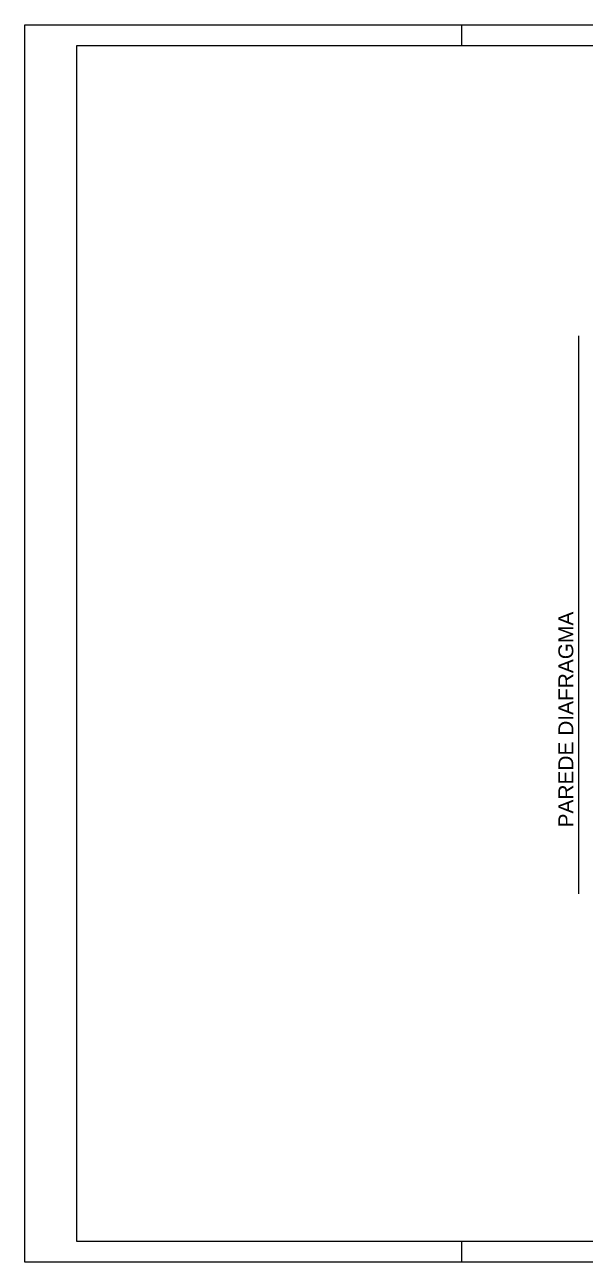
# Model space of a CAD drawing. Extents: x 1137 to 6709, y 1202 to 4823.
# Drawn here: x 1137 to 2779, y 1202 to 4823 of the extents above; entities that cross this region are included whole.
import ezdxf

# ---------------------------------------------------------------- set-up
doc = ezdxf.new("R2010")
doc.units = 0
doc.layers.add('220', color=4, linetype='Continuous')
doc.layers.add('VIGA', color=3, linetype='Continuous')
doc.layers.add('FOLHA', color=255, linetype='Continuous', lineweight=5)
doc.styles.get("Standard").update_dxf_attribs({"font": 'arial.ttf'})

msp = doc.modelspace()

# ---------------------------------------------------------------- linework, layer by layer
at = {"color": 30}
for p, q in [((1289.59, 4762.4), (6648.31, 4762.4)), ((1289.59, 1263.07), (1289.59, 4762.4)), ((6648.31, 1263.07), (1289.59, 1263.07))]:
    msp.add_line(p, q, dxfattribs=at)
at = {"layer": 'FOLHA'}
for p, q in [((1137.18, 4823.36), (6709.28, 4823.36)), ((2417.42, 4762.4), (2417.42, 4823.36)), ((2417.42, 1202.11), (2417.42, 1263.07)), ((6709.28, 1202.11), (1137.18, 1202.11))]:
    msp.add_line(p, q, dxfattribs=at)
at = {"layer": 'FOLHA', "lineweight": 5}
msp.add_line((1137.18, 1202.11), (1137.18, 4823.36), dxfattribs=at)
at = {"layer": 'VIGA'}
msp.add_line((2759.69, 2280.68), (2759.69, 3913.26), dxfattribs=at)

# ---------------------------------------------------------------- texts
at = {"layer": '220'}
msp.add_text('PAREDE DIAFRAGMA', height=43.75, rotation=90, dxfattribs=at).set_placement((2743.89, 2474.36))

doc.saveas('drawing.dxf')
